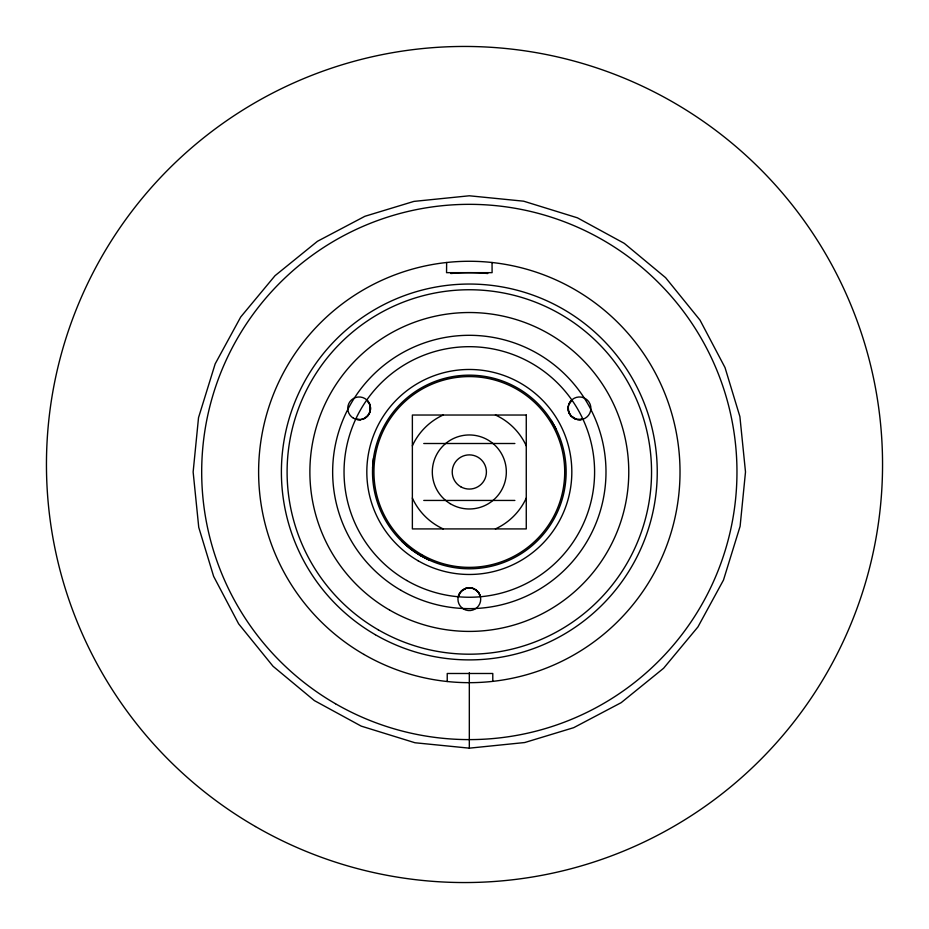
<?xml version="1.0" encoding="UTF-8"?>
<svg xmlns="http://www.w3.org/2000/svg" width="929" height="929" viewBox="0 0 929 929"><rect width="100%" height="100%" fill="white"/><g stroke="black" fill="none" stroke-linecap="round" stroke-linejoin="round"><path stroke-width="1.39" d="M446.64 262.501L446.547 272.661L492.103 272.661L492.045 262.501M372.599 467.81L373.481 458.345M571.869 400.004C567.758 403.314 566.678 410.955 570.545 415.379M568.211 406.937L568.687 411.895L571.289 416.238L576.688 419.385L582.947 419.211L580.242 419.722M568.757 404.591L572.043 400.26M360.777 419.629L355.679 419.246L360.301 419.687L364.447 418.433L367.954 415.565L370.009 411.744L370.102 405.276L366.827 399.923M363.564 418.851C368.093 417.016 371.043 412.035 370.462 407.181M466.288 588.231L461.005 591.425L458.194 596.755L459.588 593.283L462.247 590.275L465.673 588.417L469.319 587.813L472.977 588.417L476.403 590.287L479.05 593.283L480.444 596.755L478.899 593.05L476.391 590.275M466.451 588.185L467.415 587.976M467.554 587.952L468.286 587.86A8.547 6.317 0 0 1 469.319 587.883L472.466 588.266M469.319 748.159L524.711 742.538L573.727 727.662L621.176 702.661L663.608 668.253L697.934 626.936L723.482 580.056L740.111 526.29L745.499 471.967L739.89 416.587L725.015 367.57L700.013 320.122L665.605 277.678L624.288 243.363L577.397 217.816L523.642 201.187L469.319 195.787L413.928 201.396L364.911 216.283L317.474 241.285L275.03 275.692L240.716 316.998L215.168 363.889L198.527 417.655L193.139 471.967L198.748 527.358L213.635 576.375L238.625 623.823L273.033 666.267L314.35 700.582L361.242 726.13L414.996 742.759L469.319 748.159L469.319 672.701M579.94 419.734L577.629 419.594M423.763 443.505L514.875 443.505M423.763 500.441L514.875 500.441M472.664 588.312L476.194 590.124M575.759 419.107L575.086 418.851M574.854 418.747L570.685 415.565M428.966 559.966L420.512 555.565A97.382 97.382 0 0 1 408.737 547.483L401.618 541.166M367.036 400.12L369.626 403.918M551.257 420.419L555.937 428.733M492.788 681.352L492.788 673.49L447.232 673.49L447.232 681.503M526.267 498.072A62.661 62.661 0 0 1 495.412 528.915M443.203 528.915A62.661 62.661 0 0 1 412.348 498.06M412.348 445.85A62.661 62.661 0 0 1 443.203 414.996M495.412 414.996A62.661 62.661 0 0 1 526.267 445.85M450.844 273.521A199.305 199.305 0 0 1 487.795 273.521M526.267 415.031L412.371 415.031L412.371 528.915L526.267 528.915L526.267 415.031M255.475 826.543A418.05 418.05 0 0 0 882.55 464.5A418.05 418.05 0 0 0 255.475 102.457A418.05 418.05 0 0 0 255.475 826.543M450.182 503.657A37.021 37.021 0 0 0 506.328 472.71A37.021 37.021 0 0 0 451.448 439.556A37.021 37.021 0 0 0 450.182 503.657M421.627 554.578A95.385 95.385 0 0 0 564.704 471.967A95.385 95.385 0 0 0 421.627 389.367A95.385 95.385 0 0 0 421.627 554.578M460.772 486.773A17.082 17.082 0 0 0 486.413 471.967A17.082 17.082 0 0 0 460.772 457.173A17.082 17.082 0 0 0 460.772 486.773M406.681 580.462A125.276 125.276 0 0 0 594.595 471.967A125.276 125.276 0 0 0 406.681 363.471A125.276 125.276 0 0 0 406.681 580.462M418.073 560.744A102.504 102.504 0 0 0 571.823 471.967A102.504 102.504 0 0 0 418.073 383.201A102.504 102.504 0 0 0 418.073 560.744M400.991 590.333A136.668 136.668 0 0 0 605.987 471.967A136.668 136.668 0 0 0 400.991 353.612A136.668 136.668 0 0 0 400.991 590.333M463.629 609.064A11.392 11.392 0 0 0 480.711 599.205A11.392 11.392 0 0 0 463.629 589.346A11.392 11.392 0 0 0 463.629 609.064M353.415 418.189A11.38 11.38 0 0 0 370.52 408.4A11.38 11.38 0 0 0 353.484 398.471A11.38 11.38 0 0 0 353.415 418.189M573.356 417.934A11.392 11.392 0 0 0 590.879 408.899A11.392 11.392 0 0 0 574.285 398.227A11.392 11.392 0 0 0 573.356 417.934M363.971 654.446A210.697 210.697 0 0 0 680.016 471.967A210.697 210.697 0 0 0 363.971 289.5A210.697 210.697 0 0 0 363.971 654.446M375.362 634.716A187.913 187.913 0 0 0 657.244 471.967A187.913 187.913 0 0 0 375.362 309.229A187.913 187.913 0 0 0 375.362 634.716M378.208 629.781A182.223 182.223 0 0 0 651.543 471.967A182.223 182.223 0 0 0 378.208 314.165A182.223 182.223 0 0 0 378.208 629.781M389.599 610.051A159.451 159.451 0 0 0 628.77 471.967A159.451 159.451 0 0 0 389.599 333.883A159.451 159.451 0 0 0 389.599 610.051M420.918 555.809A96.802 96.802 0 0 0 566.133 471.967A96.802 96.802 0 0 0 420.918 388.136A96.802 96.802 0 0 0 420.918 555.809M335.497 703.752A267.645 267.645 0 0 0 736.964 471.967A267.645 267.645 0 0 0 335.497 240.193A267.645 267.645 0 0 0 335.497 703.752"/></g></svg>
